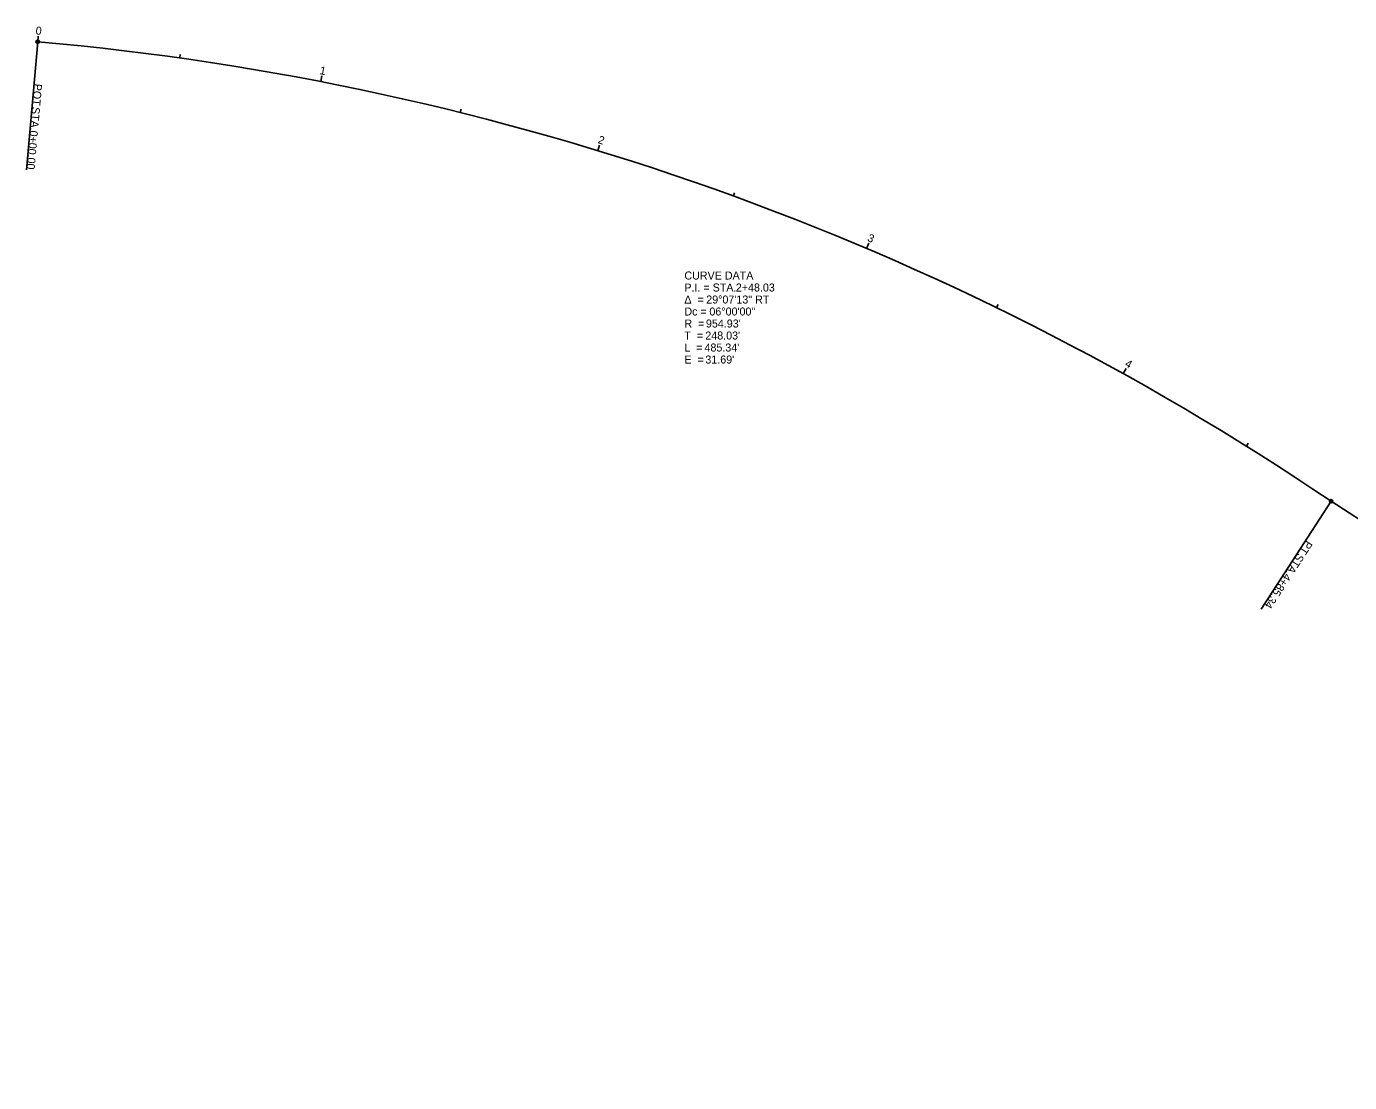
# Model space of a CAD drawing. Extents: x 225043 to 225974, y 541575 to 542099.
# Drawn here: x 225043.1 to 225505.9, y 541729.7 to 542099.3 of the extents above; entities that cross this region are included whole.
import ezdxf

# ---------------------------------------------------------------- set-up
doc = ezdxf.new("R2010")
doc.units = 0
for name, color, linetype in [('GE_X_Alignment', 7, 'Continuous'), ('GE_X_Alignment_100_Cardinal_Points', 7, 'Continuous'), ('GE_X_Alignment_100_Curve_Data', 7, 'Continuous'), ('GE_X_Alignment_100_Stations', 7, 'Continuous')]:
    doc.layers.add(name, color=color, linetype=linetype)

msp = doc.modelspace()

# ---------------------------------------------------------------- linework, layer by layer
at = {"layer": 'GE_X_Alignment'}
msp.add_line((225499.45, 541933.13), (225813.92, 541729.71), dxfattribs=at)
msp.add_arc((224963.71, 541142.63), 954.93, 55.87372, 84.99411, dxfattribs=at)
at = {"layer": 'GE_X_Alignment_100_Cardinal_Points'}
for p, q in [((225047.04, 542093.92), (225043.11, 542049.09)), ((225499.45, 541933.13), (225475, 541895.34))]:
    msp.add_line(p, q, dxfattribs=at)
for centre in [(225047.04, 542093.92), (225499.45, 541933.13)]:
    msp.add_circle(centre, 0.6, dxfattribs=at)
at = {"layer": 'GE_X_Alignment_100_Stations'}
for p, q in [((225047.04, 542093.92), (225047.21, 542095.91)), ((225096.71, 542088.26), (225096.88, 542089.45)), ((225146.02, 542080), (225146.4, 542081.96)), ((225194.83, 542069.18), (225195.12, 542070.34)), ((225243, 542055.81), (225243.59, 542057.72)), ((225290.41, 542039.94), (225290.82, 542041.07)), ((225336.92, 542021.61), (225337.7, 542023.46)), ((225382.41, 542000.88), (225382.94, 542001.96)), ((225426.76, 541977.79), (225427.73, 541979.54)), ((225469.83, 541952.41), (225470.47, 541953.43))]:
    msp.add_line(p, q, dxfattribs=at)

# ---------------------------------------------------------------- texts
at = {"layer": 'GE_X_Alignment_100_Cardinal_Points'}
for s, rotation, p in [('POT', 264.9941, (225045.8, 542079.34)), (' STA. ', 264.9941, (225045.18, 542072.24)), ('0+00.00', 264.9941, (225044.36, 542062.95)), ('PT', 237.1031, (225490.78, 541919.67)), (' STA. ', 237.1031, (225488.42, 541916.01)), ('4+85.34', 237.1031, (225483.35, 541908.18))]:
    msp.add_text(s, height=2.8, rotation=rotation, dxfattribs=at).set_placement(p)
at = {"layer": 'GE_X_Alignment_100_Curve_Data'}
for s, p in [('CURVE DATA', (225273.24, 542010.73)), ('Δ  = ', (225273.24, 542002.33)), ('P.I. = STA. ', (225273.24, 542006.53)), ('29°07\'13" RT', (225280.89, 542002.33)), ('2+48.03', (225291.23, 542006.53)), ('Dc = ', (225273.24, 541998.13)), ('06°00\'00"', (225281.99, 541998.13)), ('R  = ', (225273.24, 541993.93)), ("954.93'", (225280.78, 541993.93)), ('T  = ', (225273.24, 541989.73)), ("248.03'", (225280.56, 541989.73)), ('L  = ', (225273.24, 541985.53)), ("485.34'", (225280.28, 541985.53)), ('E  = ', (225273.24, 541981.33)), ("31.69'", (225280.58, 541981.33))]:
    msp.add_text(s, height=2.8, dxfattribs=at).set_placement(p)
at = {"layer": 'GE_X_Alignment_100_Stations'}
for s, rotation, p in [('0', 354.9941, (225046.23, 542096.5)), ('1', 348.9941, (225145.52, 542082.64)), ('2', 342.9941, (225242.8, 542058.49)), ('3', 336.9941, (225337.01, 542024.29)), ('4', 330.9941, (225427.06, 541980.48))]:
    msp.add_text(s, height=2.8, rotation=rotation, dxfattribs=at).set_placement(p)

doc.saveas('drawing.dxf')
